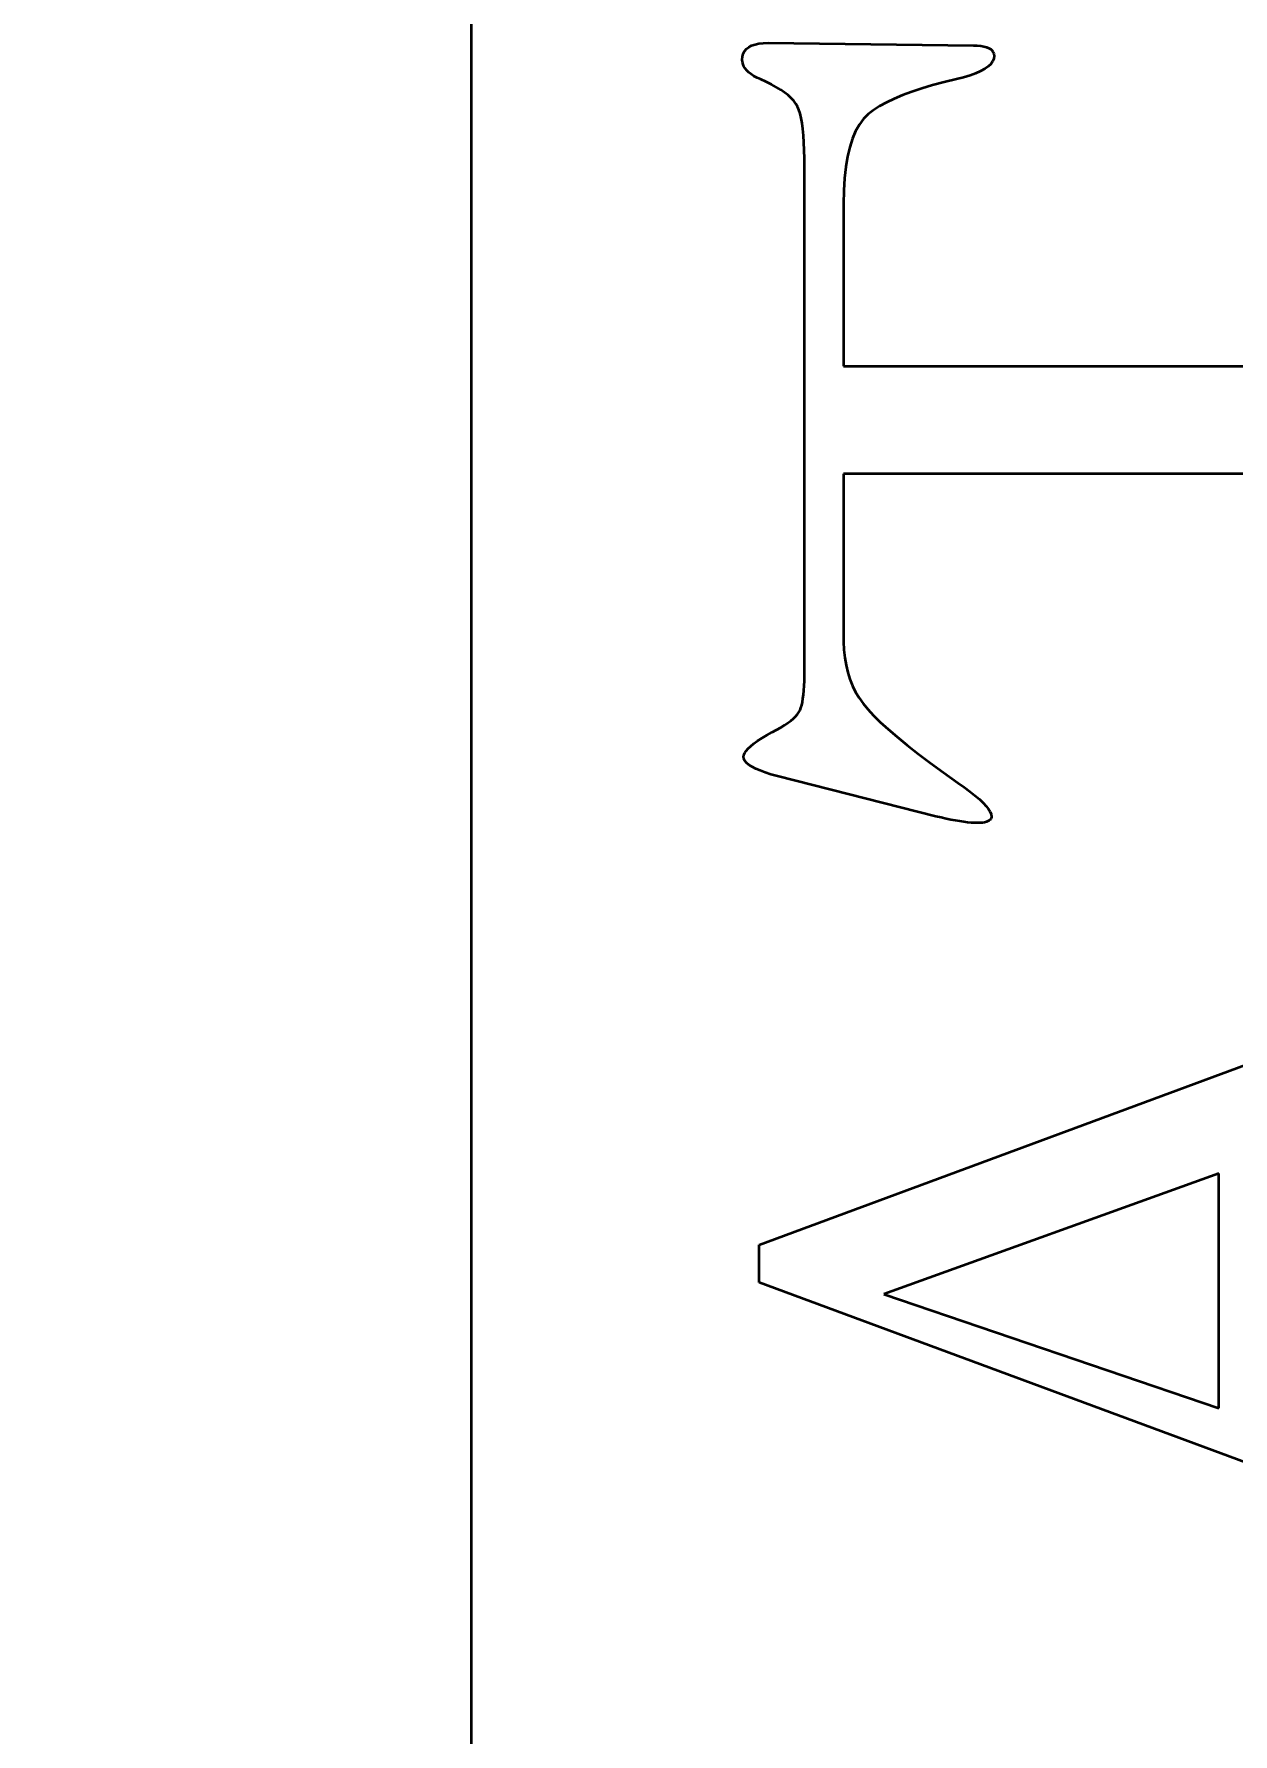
# Model space of a CAD drawing. Header units: millimetres. Extents: x -148 to 148, y -105 to 105.
# Drawn here: x -90.373 to -87.896, y -21.66 to -18.147 of the extents above; entities that cross this region are included whole.
import ezdxf

# ---------------------------------------------------------------- set-up
doc = ezdxf.new("R2010")
doc.units = ezdxf.units.MM
doc.layers.add('尺寸线层', color=3, linetype='Continuous', lineweight=18)
doc.layers.add('粗实线层', color=7, linetype='Continuous', lineweight=35)
doc.styles.get("Standard").update_dxf_attribs({"font": 'txt.shx'})
doc.dimstyles.get("Standard").update_dxf_attribs({"dimtxt": 0.18, "dimasz": 0.18, "dimexe": 0.18, "dimexo": 0.0625, "dimgap": 0.09, "dimtad": 0, "dimtih": 1, "dimtoh": 1, "dimdec": 4, "dimzin": 0, "dimdsep": 46, "dimtxsty": 'Standard', "dimcen": 0.09, "dimdle": 0.36, "dimadec": 0, "dimazin": 0, "dimtfac": 1, "dimtdec": 4, "dimtofl": 0, "dimtmove": 0, "dimatfit": 3, "dimfxl": 0, "dimtolj": 1, "dimarcsym": 0})

# ---------------------------------------------------------------- blocks, each defined once
blk = doc.blocks.new('*X10')
at = {"layer": '尺寸线层', "linetype": 'Continuous'}
for points in [[(-98.4692, -34.5999), (-95.9692, -35.0166), (-95.9692, -34.1833)], [(-69.4692, -34.5999), (-71.9692, -35.0166), (-71.9692, -34.1833)]]:
    blk.add_hatch(color=0, dxfattribs=at).paths.add_polyline_path(points, flags=0)
at = {"layer": '尺寸线层', "color": 0, "linetype": 'Continuous'}
for p, q in [((-98.4692, -20.1866), (-98.4692, -35.8499)), ((-69.4692, -20.1866), (-69.4692, -35.8499)), ((-69.4692, -34.5999), (-98.4692, -34.5999))]:
    blk.add_line(p, q, dxfattribs=at)
at = {"layer": '尺寸线层', "color": 0, "insert": (-83.9692, -32.7249), "char_height": 2.5, "width": 6.071429, "attachment_point": 5}
blk.add_mtext('29', dxfattribs=at)

msp = doc.modelspace()

# ---------------------------------------------------------------- linework, layer by layer
at = {"layer": '粗实线层', "color": 7, "lineweight": 35, "ltscale": 0.29}
msp.add_line((-89.4692, -25.1116), (-89.4692, -13.5116), dxfattribs=at)
at = {"layer": '粗实线层', "color": 7, "lineweight": 35, "ltscale": 0.000166285}
msp.add_line((-88.9097, -18.2004), (-88.9092, -18.1938), dxfattribs=at)
at = {"layer": '粗实线层', "color": 7, "lineweight": 35, "ltscale": 0.000153334}
msp.add_line((-88.9092, -18.1938), (-88.9076, -18.1879), dxfattribs=at)
at = {"layer": '粗实线层', "color": 7, "lineweight": 35, "ltscale": 0.000147064}
msp.add_line((-88.9076, -18.1879), (-88.9049, -18.1827), dxfattribs=at)
at = {"layer": '粗实线层', "color": 7, "lineweight": 35, "ltscale": 0.000147113}
msp.add_line((-88.9049, -18.1827), (-88.9011, -18.1781), dxfattribs=at)
at = {"layer": '粗实线层', "color": 7, "lineweight": 35, "ltscale": 0.000154063}
msp.add_line((-88.9011, -18.1781), (-88.8963, -18.1743), dxfattribs=at)
at = {"layer": '粗实线层', "color": 7, "lineweight": 35, "ltscale": 0.000167062}
msp.add_line((-88.8963, -18.1743), (-88.8904, -18.1712), dxfattribs=at)
at = {"layer": '粗实线层', "color": 7, "lineweight": 35, "ltscale": 0.000184707}
msp.add_line((-88.8904, -18.1712), (-88.8834, -18.1687), dxfattribs=at)
at = {"layer": '粗实线层', "color": 7, "lineweight": 35, "ltscale": 0.000205725}
msp.add_line((-88.8834, -18.1687), (-88.8754, -18.167), dxfattribs=at)
at = {"layer": '粗实线层', "color": 7, "lineweight": 35, "ltscale": 0.000229611}
msp.add_line((-88.8754, -18.167), (-88.8663, -18.1659), dxfattribs=at)
at = {"layer": '粗实线层', "color": 7, "lineweight": 35, "ltscale": 0.000254592}
msp.add_line((-88.8663, -18.1659), (-88.8561, -18.1656), dxfattribs=at)
at = {"layer": '粗实线层', "color": 7, "lineweight": 35, "ltscale": 0.010594}
msp.add_line((-88.8561, -18.1656), (-88.4324, -18.1709), dxfattribs=at)
at = {"layer": '粗实线层', "color": 7, "lineweight": 35, "ltscale": 0.00020378}
msp.add_line((-88.4324, -18.1709), (-88.4242, -18.1712), dxfattribs=at)
at = {"layer": '粗实线层', "color": 7, "lineweight": 35, "ltscale": 0.000183425}
msp.add_line((-88.4242, -18.1712), (-88.4169, -18.1718), dxfattribs=at)
at = {"layer": '粗实线层', "color": 7, "lineweight": 35, "ltscale": 0.000162804}
msp.add_line((-88.4169, -18.1718), (-88.4105, -18.1729), dxfattribs=at)
at = {"layer": '粗实线层', "color": 7, "lineweight": 35, "ltscale": 0.000144586}
msp.add_line((-88.4105, -18.1729), (-88.4049, -18.1744), dxfattribs=at)
at = {"layer": '粗实线层', "color": 7, "lineweight": 35, "ltscale": 0.000127369}
msp.add_line((-88.4049, -18.1744), (-88.4002, -18.1763), dxfattribs=at)
at = {"layer": '粗实线层', "color": 7, "lineweight": 35, "ltscale": 0.000113184}
msp.add_line((-88.4002, -18.1763), (-88.3963, -18.1787), dxfattribs=at)
at = {"layer": '粗实线层', "color": 7, "lineweight": 35, "ltscale": 0.000102441}
msp.add_line((-88.3963, -18.1787), (-88.3933, -18.1815), dxfattribs=at)
at = {"layer": '粗实线层', "color": 7, "lineweight": 35, "ltscale": 9.68077e-05}
msp.add_line((-88.3933, -18.1815), (-88.3912, -18.1847), dxfattribs=at)
at = {"layer": '粗实线层', "color": 7, "lineweight": 35, "ltscale": 9.66384e-05}
msp.add_line((-88.3912, -18.1847), (-88.3899, -18.1883), dxfattribs=at)
at = {"layer": '粗实线层', "color": 7, "lineweight": 35, "ltscale": 0.000146069}
msp.add_line((-88.3895, -18.1924), (-88.3902, -18.1982), dxfattribs=at)
at = {"layer": '粗实线层', "color": 7, "lineweight": 35, "ltscale": 0.000102411}
msp.add_line((-88.3899, -18.1883), (-88.3895, -18.1924), dxfattribs=at)
at = {"layer": '粗实线层', "color": 7, "lineweight": 35, "ltscale": 0.00011899}
msp.add_line((-88.9093, -18.2052), (-88.9097, -18.2004), dxfattribs=at)
at = {"layer": '粗实线层', "color": 7, "lineweight": 35, "ltscale": 0.000118056}
msp.add_line((-88.9082, -18.2098), (-88.9093, -18.2052), dxfattribs=at)
at = {"layer": '粗实线层', "color": 7, "lineweight": 35, "ltscale": 0.000120165}
msp.add_line((-88.9063, -18.2142), (-88.9082, -18.2098), dxfattribs=at)
at = {"layer": '粗实线层', "color": 7, "lineweight": 35, "ltscale": 0.000125192}
msp.add_line((-88.9037, -18.2185), (-88.9063, -18.2142), dxfattribs=at)
at = {"layer": '粗实线层', "color": 7, "lineweight": 35, "ltscale": 0.000133048}
msp.add_line((-88.9003, -18.2226), (-88.9037, -18.2185), dxfattribs=at)
at = {"layer": '粗实线层', "color": 7, "lineweight": 35, "ltscale": 0.000142459}
msp.add_line((-88.8962, -18.2265), (-88.9003, -18.2226), dxfattribs=at)
at = {"layer": '粗实线层', "color": 7, "lineweight": 35, "ltscale": 0.000154438}
msp.add_line((-88.8913, -18.2303), (-88.8962, -18.2265), dxfattribs=at)
at = {"layer": '粗实线层', "color": 7, "lineweight": 35, "ltscale": 0.000167398}
msp.add_line((-88.8857, -18.2339), (-88.8913, -18.2303), dxfattribs=at)
at = {"layer": '粗实线层', "color": 7, "lineweight": 35, "ltscale": 0.000310955}
msp.add_line((-88.4276, -18.2284), (-88.4392, -18.2327), dxfattribs=at)
at = {"layer": '粗实线层', "color": 7, "lineweight": 35, "ltscale": 0.000276472}
msp.add_line((-88.4175, -18.2239), (-88.4276, -18.2284), dxfattribs=at)
at = {"layer": '粗实线层', "color": 7, "lineweight": 35, "ltscale": 0.000244412}
msp.add_line((-88.4089, -18.2192), (-88.4175, -18.2239), dxfattribs=at)
at = {"layer": '粗实线层', "color": 7, "lineweight": 35, "ltscale": 0.000214103}
msp.add_line((-88.4019, -18.2143), (-88.4089, -18.2192), dxfattribs=at)
at = {"layer": '粗实线层', "color": 7, "lineweight": 35, "ltscale": 0.000187539}
msp.add_line((-88.3964, -18.2091), (-88.4019, -18.2143), dxfattribs=at)
at = {"layer": '粗实线层', "color": 7, "lineweight": 35, "ltscale": 0.000165431}
msp.add_line((-88.3926, -18.2038), (-88.3964, -18.2091), dxfattribs=at)
at = {"layer": '粗实线层', "color": 7, "lineweight": 35, "ltscale": 0.00015115}
msp.add_line((-88.3902, -18.1982), (-88.3926, -18.2038), dxfattribs=at)
at = {"layer": '粗实线层', "color": 7, "lineweight": 35, "ltscale": 0.000181695}
msp.add_line((-88.8793, -18.2374), (-88.8857, -18.2339), dxfattribs=at)
at = {"layer": '粗实线层', "color": 7, "lineweight": 35, "ltscale": 0.000196279}
msp.add_line((-88.8722, -18.2407), (-88.8793, -18.2374), dxfattribs=at)
at = {"layer": '粗实线层', "color": 7, "lineweight": 35, "ltscale": 0.000325983}
msp.add_line((-88.8603, -18.2461), (-88.8722, -18.2407), dxfattribs=at)
at = {"layer": '粗实线层', "color": 7, "lineweight": 35, "ltscale": 0.000305116}
msp.add_line((-88.8494, -18.2515), (-88.8603, -18.2461), dxfattribs=at)
at = {"layer": '粗实线层', "color": 7, "lineweight": 35, "ltscale": 0.000285207}
msp.add_line((-88.8394, -18.257), (-88.8494, -18.2515), dxfattribs=at)
at = {"layer": '粗实线层', "color": 7, "lineweight": 35, "ltscale": 0.000265429}
msp.add_line((-88.8303, -18.2626), (-88.8394, -18.257), dxfattribs=at)
at = {"layer": '粗实线层', "color": 7, "lineweight": 35, "ltscale": 0.000246233}
msp.add_line((-88.8222, -18.2682), (-88.8303, -18.2626), dxfattribs=at)
at = {"layer": '粗实线层', "color": 7, "lineweight": 35, "ltscale": 0.000508113}
msp.add_line((-88.5595, -18.2664), (-88.5785, -18.2735), dxfattribs=at)
at = {"layer": '粗实线层', "color": 7, "lineweight": 35, "ltscale": 0.000543746}
msp.add_line((-88.5388, -18.2596), (-88.5595, -18.2664), dxfattribs=at)
at = {"layer": '粗实线层', "color": 7, "lineweight": 35, "ltscale": 0.000580287}
msp.add_line((-88.5166, -18.253), (-88.5388, -18.2596), dxfattribs=at)
at = {"layer": '粗实线层', "color": 7, "lineweight": 35, "ltscale": 0.00061707}
msp.add_line((-88.4927, -18.2467), (-88.5166, -18.253), dxfattribs=at)
at = {"layer": '粗实线层', "color": 7, "lineweight": 35, "ltscale": 0.000654676}
msp.add_line((-88.4672, -18.2407), (-88.4927, -18.2467), dxfattribs=at)
at = {"layer": '粗实线层', "color": 7, "lineweight": 35, "ltscale": 0.000381667}
msp.add_line((-88.4524, -18.2368), (-88.4672, -18.2407), dxfattribs=at)
at = {"layer": '粗实线层', "color": 7, "lineweight": 35, "ltscale": 0.000345698}
msp.add_line((-88.4392, -18.2327), (-88.4524, -18.2368), dxfattribs=at)
at = {"layer": '粗实线层', "color": 7, "lineweight": 35, "ltscale": 0.000228717}
msp.add_line((-88.815, -18.2738), (-88.8222, -18.2682), dxfattribs=at)
at = {"layer": '粗实线层', "color": 7, "lineweight": 35, "ltscale": 0.000211265}
msp.add_line((-88.8088, -18.2795), (-88.815, -18.2738), dxfattribs=at)
at = {"layer": '粗实线层', "color": 7, "lineweight": 35, "ltscale": 0.0001956}
msp.add_line((-88.8035, -18.2853), (-88.8088, -18.2795), dxfattribs=at)
at = {"layer": '粗实线层', "color": 7, "lineweight": 35, "ltscale": 0.000181885}
msp.add_line((-88.7992, -18.2911), (-88.8035, -18.2853), dxfattribs=at)
at = {"layer": '粗实线层', "color": 7, "lineweight": 35, "ltscale": 0.000169915}
msp.add_line((-88.7957, -18.297), (-88.7992, -18.2911), dxfattribs=at)
at = {"layer": '粗实线层', "color": 7, "lineweight": 35, "ltscale": 0.000178594}
msp.add_line((-88.7929, -18.3036), (-88.7957, -18.297), dxfattribs=at)
at = {"layer": '粗实线层', "color": 7, "lineweight": 35, "ltscale": 0.000375621}
msp.add_line((-88.626, -18.2964), (-88.6386, -18.3046), dxfattribs=at)
at = {"layer": '粗实线层', "color": 7, "lineweight": 35, "ltscale": 0.000406938}
msp.add_line((-88.6118, -18.2885), (-88.626, -18.2964), dxfattribs=at)
at = {"layer": '粗实线层', "color": 7, "lineweight": 35, "ltscale": 0.000438905}
msp.add_line((-88.596, -18.2809), (-88.6118, -18.2885), dxfattribs=at)
at = {"layer": '粗实线层', "color": 7, "lineweight": 35, "ltscale": 0.000473425}
msp.add_line((-88.5785, -18.2735), (-88.596, -18.2809), dxfattribs=at)
at = {"layer": '粗实线层', "color": 7, "lineweight": 35, "ltscale": 0.00020745}
msp.add_line((-88.7904, -18.3115), (-88.7929, -18.3036), dxfattribs=at)
at = {"layer": '粗实线层', "color": 7, "lineweight": 35, "ltscale": 0.000237882}
msp.add_line((-88.7882, -18.3207), (-88.7904, -18.3115), dxfattribs=at)
at = {"layer": '粗实线层', "color": 7, "lineweight": 35, "ltscale": 0.000269068}
msp.add_line((-88.7863, -18.3313), (-88.7882, -18.3207), dxfattribs=at)
at = {"layer": '粗实线层', "color": 7, "lineweight": 35, "ltscale": 0.000301037}
msp.add_line((-88.7847, -18.3432), (-88.7863, -18.3313), dxfattribs=at)
at = {"layer": '粗实线层', "color": 7, "lineweight": 35, "ltscale": 0.000388773}
msp.add_line((-88.6679, -18.3342), (-88.6756, -18.3477), dxfattribs=at)
at = {"layer": '粗实线层', "color": 7, "lineweight": 35, "ltscale": 0.000361176}
msp.add_line((-88.6593, -18.3226), (-88.6679, -18.3342), dxfattribs=at)
at = {"layer": '粗实线层', "color": 7, "lineweight": 35, "ltscale": 0.000340281}
msp.add_line((-88.6496, -18.3131), (-88.6593, -18.3226), dxfattribs=at)
at = {"layer": '粗实线层', "color": 7, "lineweight": 35, "ltscale": 0.00034674}
msp.add_line((-88.6386, -18.3046), (-88.6496, -18.3131), dxfattribs=at)
at = {"layer": '粗实线层', "color": 7, "lineweight": 35, "ltscale": 0.000333534}
msp.add_line((-88.7834, -18.3565), (-88.7847, -18.3432), dxfattribs=at)
at = {"layer": '粗实线层', "color": 7, "lineweight": 35, "ltscale": 0.000366367}
msp.add_line((-88.7823, -18.3711), (-88.7834, -18.3565), dxfattribs=at)
at = {"layer": '粗实线层', "color": 7, "lineweight": 35, "ltscale": 0.000399247}
msp.add_line((-88.7816, -18.3871), (-88.7823, -18.3711), dxfattribs=at)
at = {"layer": '粗实线层', "color": 7, "lineweight": 35, "ltscale": 0.000459579}
msp.add_line((-88.6822, -18.3633), (-88.6878, -18.3808), dxfattribs=at)
at = {"layer": '粗实线层', "color": 7, "lineweight": 35, "ltscale": 0.000421979}
msp.add_line((-88.6756, -18.3477), (-88.6822, -18.3633), dxfattribs=at)
at = {"layer": '粗实线层', "color": 7, "lineweight": 35, "ltscale": 0.000432537}
msp.add_line((-88.7811, -18.4044), (-88.7816, -18.3871), dxfattribs=at)
at = {"layer": '粗实线层', "color": 7, "lineweight": 35, "ltscale": 0.000465978}
msp.add_line((-88.781, -18.423), (-88.7811, -18.4044), dxfattribs=at)
at = {"layer": '粗实线层', "color": 7, "lineweight": 35, "ltscale": 0.000544226}
msp.add_line((-88.6924, -18.4003), (-88.6959, -18.4218), dxfattribs=at)
at = {"layer": '粗实线层', "color": 7, "lineweight": 35, "ltscale": 0.000500858}
msp.add_line((-88.6878, -18.3808), (-88.6924, -18.4003), dxfattribs=at)
at = {"layer": '粗实线层', "color": 7, "lineweight": 35, "ltscale": 0.025946}
msp.add_line((-88.781, -19.4609), (-88.781, -18.423), dxfattribs=at)
at = {"layer": '粗实线层', "color": 7, "lineweight": 35, "ltscale": 0.000590149}
msp.add_line((-88.6959, -18.4218), (-88.6985, -18.4452), dxfattribs=at)
at = {"layer": '粗实线层', "color": 7, "lineweight": 35, "ltscale": 0.000685814}
msp.add_line((-88.7, -18.4707), (-88.7005, -18.4981), dxfattribs=at)
at = {"layer": '粗实线层', "color": 7, "lineweight": 35, "ltscale": 0.000637434}
msp.add_line((-88.6985, -18.4452), (-88.7, -18.4707), dxfattribs=at)
at = {"layer": '粗实线层', "color": 7, "lineweight": 35, "ltscale": 0.008381}
msp.add_line((-88.7005, -18.4981), (-88.7005, -18.8333), dxfattribs=at)
at = {"layer": '粗实线层', "color": 7, "lineweight": 35, "ltscale": 0.034528}
msp.add_line((-88.7005, -18.8333), (-87.3194, -18.8333), dxfattribs=at)
at = {"layer": '粗实线层', "color": 7, "lineweight": 35, "ltscale": 0.03446}
msp.add_line((-87.3221, -19.0559), (-88.7005, -19.0559), dxfattribs=at)
at = {"layer": '粗实线层', "color": 7, "lineweight": 35, "ltscale": 0.008246}
msp.add_line((-88.7005, -19.0559), (-88.7005, -19.3858), dxfattribs=at)
at = {"layer": '粗实线层', "color": 7, "lineweight": 35, "ltscale": 0.000434498}
msp.add_line((-88.7005, -19.3858), (-88.7006, -19.4032), dxfattribs=at)
at = {"layer": '粗实线层', "color": 7, "lineweight": 35, "ltscale": 0.000418788}
msp.add_line((-88.7006, -19.4032), (-88.6998, -19.4199), dxfattribs=at)
at = {"layer": '粗实线层', "color": 7, "lineweight": 35, "ltscale": 0.000404645}
msp.add_line((-88.6998, -19.4199), (-88.698, -19.436), dxfattribs=at)
at = {"layer": '粗实线层', "color": 7, "lineweight": 35, "ltscale": 0.0003919}
msp.add_line((-88.698, -19.436), (-88.6954, -19.4514), dxfattribs=at)
at = {"layer": '粗实线层', "color": 7, "lineweight": 35, "ltscale": 0.000380551}
msp.add_line((-88.6954, -19.4514), (-88.6918, -19.4662), dxfattribs=at)
at = {"layer": '粗实线层', "color": 7, "lineweight": 35, "ltscale": 0.000238602}
msp.add_line((-88.7825, -19.5038), (-88.7818, -19.4942), dxfattribs=at)
at = {"layer": '粗实线层', "color": 7, "lineweight": 35, "ltscale": 0.000258335}
msp.add_line((-88.7818, -19.4942), (-88.7814, -19.4839), dxfattribs=at)
at = {"layer": '粗实线层', "color": 7, "lineweight": 35, "ltscale": 0.000278367}
msp.add_line((-88.7814, -19.4839), (-88.7811, -19.4728), dxfattribs=at)
at = {"layer": '粗实线层', "color": 7, "lineweight": 35, "ltscale": 0.000298318}
msp.add_line((-88.7811, -19.4728), (-88.781, -19.4609), dxfattribs=at)
at = {"layer": '粗实线层', "color": 7, "lineweight": 35, "ltscale": 0.000371345}
msp.add_line((-88.6918, -19.4662), (-88.6873, -19.4804), dxfattribs=at)
at = {"layer": '粗实线层', "color": 7, "lineweight": 35, "ltscale": 0.000363643}
msp.add_line((-88.6873, -19.4804), (-88.682, -19.4939), dxfattribs=at)
at = {"layer": '粗实线层', "color": 7, "lineweight": 35, "ltscale": 0.000358269}
msp.add_line((-88.682, -19.4939), (-88.6757, -19.5068), dxfattribs=at)
at = {"layer": '粗实线层', "color": 7, "lineweight": 35, "ltscale": 0.000161409}
msp.add_line((-88.787, -19.5338), (-88.7856, -19.5275), dxfattribs=at)
at = {"layer": '粗实线层', "color": 7, "lineweight": 35, "ltscale": 0.000180365}
msp.add_line((-88.7856, -19.5275), (-88.7844, -19.5204), dxfattribs=at)
at = {"layer": '粗实线层', "color": 7, "lineweight": 35, "ltscale": 0.000199486}
msp.add_line((-88.7844, -19.5204), (-88.7833, -19.5125), dxfattribs=at)
at = {"layer": '粗实线层', "color": 7, "lineweight": 35, "ltscale": 0.000218827}
msp.add_line((-88.7833, -19.5125), (-88.7825, -19.5038), dxfattribs=at)
at = {"layer": '粗实线层', "color": 7, "lineweight": 35, "ltscale": 0.000355019}
msp.add_line((-88.6757, -19.5068), (-88.6684, -19.519), dxfattribs=at)
at = {"layer": '粗实线层', "color": 7, "lineweight": 35, "ltscale": 0.000353733}
msp.add_line((-88.6684, -19.519), (-88.6603, -19.5306), dxfattribs=at)
at = {"layer": '粗实线层', "color": 7, "lineweight": 35, "ltscale": 0.000381172}
msp.add_line((-88.6603, -19.5306), (-88.6506, -19.5424), dxfattribs=at)
at = {"layer": '粗实线层', "color": 7, "lineweight": 35, "ltscale": 0.000191766}
msp.add_line((-88.8156, -19.5707), (-88.8095, -19.5661), dxfattribs=at)
at = {"layer": '粗实线层', "color": 7, "lineweight": 35, "ltscale": 0.00017598}
msp.add_line((-88.8095, -19.5661), (-88.8041, -19.5616), dxfattribs=at)
at = {"layer": '粗实线层', "color": 7, "lineweight": 35, "ltscale": 0.000160373}
msp.add_line((-88.8041, -19.5616), (-88.7995, -19.5571), dxfattribs=at)
at = {"layer": '粗实线层', "color": 7, "lineweight": 35, "ltscale": 0.000146308}
msp.add_line((-88.7995, -19.5571), (-88.7957, -19.5527), dxfattribs=at)
at = {"layer": '粗实线层', "color": 7, "lineweight": 35, "ltscale": 0.000133069}
msp.add_line((-88.7957, -19.5527), (-88.7926, -19.5483), dxfattribs=at)
at = {"layer": '粗实线层', "color": 7, "lineweight": 35, "ltscale": 0.000122005}
msp.add_line((-88.7926, -19.5483), (-88.7904, -19.544), dxfattribs=at)
at = {"layer": '粗实线层', "color": 7, "lineweight": 35, "ltscale": 0.000125371}
msp.add_line((-88.7904, -19.544), (-88.7886, -19.5393), dxfattribs=at)
at = {"layer": '粗实线层', "color": 7, "lineweight": 35, "ltscale": 0.000143051}
msp.add_line((-88.7886, -19.5393), (-88.787, -19.5338), dxfattribs=at)
at = {"layer": '粗实线层', "color": 7, "lineweight": 35, "ltscale": 0.000436599}
msp.add_line((-88.6506, -19.5424), (-88.6387, -19.5552), dxfattribs=at)
at = {"layer": '粗实线层', "color": 7, "lineweight": 35, "ltscale": 0.000492836}
msp.add_line((-88.6387, -19.5552), (-88.6247, -19.569), dxfattribs=at)
at = {"layer": '粗实线层', "color": 7, "lineweight": 35, "ltscale": 0.000292533}
msp.add_line((-88.8693, -19.6019), (-88.8592, -19.5959), dxfattribs=at)
at = {"layer": '粗实线层', "color": 7, "lineweight": 35, "ltscale": 0.000321612}
msp.add_line((-88.8592, -19.5959), (-88.848, -19.5896), dxfattribs=at)
at = {"layer": '粗实线层', "color": 7, "lineweight": 35, "ltscale": 0.000260787}
msp.add_line((-88.848, -19.5896), (-88.8388, -19.5848), dxfattribs=at)
at = {"layer": '粗实线层', "color": 7, "lineweight": 35, "ltscale": 0.000243023}
msp.add_line((-88.8388, -19.5848), (-88.8303, -19.58), dxfattribs=at)
at = {"layer": '粗实线层', "color": 7, "lineweight": 35, "ltscale": 0.000225871}
msp.add_line((-88.8303, -19.58), (-88.8226, -19.5753), dxfattribs=at)
at = {"layer": '粗实线层', "color": 7, "lineweight": 35, "ltscale": 0.000208534}
msp.add_line((-88.8226, -19.5753), (-88.8156, -19.5707), dxfattribs=at)
at = {"layer": '粗实线层', "color": 7, "lineweight": 35, "ltscale": 0.000550596}
msp.add_line((-88.6247, -19.569), (-88.6084, -19.5838), dxfattribs=at)
at = {"layer": '粗实线层', "color": 7, "lineweight": 35, "ltscale": 0.000608561}
msp.add_line((-88.6084, -19.5838), (-88.5899, -19.5996), dxfattribs=at)
at = {"layer": '粗实线层', "color": 7, "lineweight": 35, "ltscale": 0.000667098}
msp.add_line((-88.5899, -19.5996), (-88.5692, -19.6165), dxfattribs=at)
at = {"layer": '粗实线层', "color": 7, "lineweight": 35, "ltscale": 0.000112977}
msp.add_line((-88.9064, -19.6367), (-88.9047, -19.6325), dxfattribs=at)
at = {"layer": '粗实线层', "color": 7, "lineweight": 35, "ltscale": 0.000132886}
msp.add_line((-88.9047, -19.6325), (-88.9017, -19.6281), dxfattribs=at)
at = {"layer": '粗实线层', "color": 7, "lineweight": 35, "ltscale": 0.000156355}
msp.add_line((-88.9017, -19.6281), (-88.8976, -19.6234), dxfattribs=at)
at = {"layer": '粗实线层', "color": 7, "lineweight": 35, "ltscale": 0.000181771}
msp.add_line((-88.8976, -19.6234), (-88.8923, -19.6184), dxfattribs=at)
at = {"layer": '粗实线层', "color": 7, "lineweight": 35, "ltscale": 0.000208218}
msp.add_line((-88.8923, -19.6184), (-88.8858, -19.6132), dxfattribs=at)
at = {"layer": '粗实线层', "color": 7, "lineweight": 35, "ltscale": 0.00023596}
msp.add_line((-88.8858, -19.6132), (-88.8781, -19.6077), dxfattribs=at)
at = {"layer": '粗实线层', "color": 7, "lineweight": 35, "ltscale": 0.000264093}
msp.add_line((-88.8781, -19.6077), (-88.8693, -19.6019), dxfattribs=at)
at = {"layer": '粗实线层', "color": 7, "lineweight": 35, "ltscale": 0.000725854}
msp.add_line((-88.5692, -19.6165), (-88.5464, -19.6344), dxfattribs=at)
at = {"layer": '粗实线层', "color": 7, "lineweight": 35, "ltscale": 0.000784991}
msp.add_line((-88.5464, -19.6344), (-88.5213, -19.6533), dxfattribs=at)
at = {"layer": '粗实线层', "color": 7, "lineweight": 35, "ltscale": 9.84059e-05}
msp.add_line((-88.907, -19.6405), (-88.9064, -19.6367), dxfattribs=at)
at = {"layer": '粗实线层', "color": 7, "lineweight": 35, "ltscale": 0.000107867}
msp.add_line((-88.9063, -19.6448), (-88.907, -19.6405), dxfattribs=at)
at = {"layer": '粗实线层', "color": 7, "lineweight": 35, "ltscale": 0.000117543}
msp.add_line((-88.9042, -19.649), (-88.9063, -19.6448), dxfattribs=at)
at = {"layer": '粗实线层', "color": 7, "lineweight": 35, "ltscale": 0.000135782}
msp.add_line((-88.9008, -19.6532), (-88.9042, -19.649), dxfattribs=at)
at = {"layer": '粗实线层', "color": 7, "lineweight": 35, "ltscale": 0.000159179}
msp.add_line((-88.8959, -19.6573), (-88.9008, -19.6532), dxfattribs=at)
at = {"layer": '粗实线层', "color": 7, "lineweight": 35, "ltscale": 0.000186869}
msp.add_line((-88.8896, -19.6613), (-88.8959, -19.6573), dxfattribs=at)
at = {"layer": '粗实线层', "color": 7, "lineweight": 35, "ltscale": 0.00021601}
msp.add_line((-88.8819, -19.6653), (-88.8896, -19.6613), dxfattribs=at)
at = {"layer": '粗实线层', "color": 7, "lineweight": 35, "ltscale": 0.00024712}
msp.add_line((-88.8729, -19.6693), (-88.8819, -19.6653), dxfattribs=at)
at = {"layer": '粗实线层', "color": 7, "lineweight": 35, "ltscale": 0.000279183}
msp.add_line((-88.8624, -19.6731), (-88.8729, -19.6693), dxfattribs=at)
at = {"layer": '粗实线层', "color": 7, "lineweight": 35, "ltscale": 0.000844642}
msp.add_line((-88.5213, -19.6533), (-88.494, -19.6732), dxfattribs=at)
at = {"layer": '粗实线层', "color": 7, "lineweight": 35, "ltscale": 0.000311484}
msp.add_line((-88.8506, -19.677), (-88.8624, -19.6731), dxfattribs=at)
at = {"layer": '粗实线层', "color": 7, "lineweight": 35, "ltscale": 0.000344366}
msp.add_line((-88.8373, -19.6808), (-88.8506, -19.677), dxfattribs=at)
at = {"layer": '粗实线层', "color": 7, "lineweight": 35, "ltscale": 0.008439}
msp.add_line((-88.5101, -19.7639), (-88.8373, -19.6808), dxfattribs=at)
at = {"layer": '粗实线层', "color": 7, "lineweight": 35, "ltscale": 0.000903841}
msp.add_line((-88.494, -19.6732), (-88.4645, -19.6942), dxfattribs=at)
at = {"layer": '粗实线层', "color": 7, "lineweight": 35, "ltscale": 0.000405804}
msp.add_line((-88.4645, -19.6942), (-88.4513, -19.7036), dxfattribs=at)
at = {"layer": '粗实线层', "color": 7, "lineweight": 35, "ltscale": 0.000369874}
msp.add_line((-88.4513, -19.7036), (-88.4394, -19.7124), dxfattribs=at)
at = {"layer": '粗实线层', "color": 7, "lineweight": 35, "ltscale": 0.000334221}
msp.add_line((-88.4394, -19.7124), (-88.429, -19.7207), dxfattribs=at)
at = {"layer": '粗实线层', "color": 7, "lineweight": 35, "ltscale": 0.000298529}
msp.add_line((-88.429, -19.7207), (-88.4199, -19.7285), dxfattribs=at)
at = {"layer": '粗实线层', "color": 7, "lineweight": 35, "ltscale": 0.000263374}
msp.add_line((-88.4199, -19.7285), (-88.4123, -19.7357), dxfattribs=at)
at = {"layer": '粗实线层', "color": 7, "lineweight": 35, "ltscale": 0.000229542}
msp.add_line((-88.4123, -19.7357), (-88.406, -19.7424), dxfattribs=at)
at = {"layer": '粗实线层', "color": 7, "lineweight": 35, "ltscale": 0.000281906}
msp.add_line((-88.4991, -19.7664), (-88.5101, -19.7639), dxfattribs=at)
at = {"layer": '粗实线层', "color": 7, "lineweight": 35, "ltscale": 0.000267458}
msp.add_line((-88.4887, -19.7687), (-88.4991, -19.7664), dxfattribs=at)
at = {"layer": '粗实线层', "color": 7, "lineweight": 35, "ltscale": 0.00025339}
msp.add_line((-88.4788, -19.7707), (-88.4887, -19.7687), dxfattribs=at)
at = {"layer": '粗实线层', "color": 7, "lineweight": 35, "ltscale": 0.0002386}
msp.add_line((-88.4694, -19.7725), (-88.4788, -19.7707), dxfattribs=at)
at = {"layer": '粗实线层', "color": 7, "lineweight": 35, "ltscale": 0.000224294}
msp.add_line((-88.4605, -19.7739), (-88.4694, -19.7725), dxfattribs=at)
at = {"layer": '粗实线层', "color": 7, "lineweight": 35, "ltscale": 0.000210101}
msp.add_line((-88.4522, -19.7752), (-88.4605, -19.7739), dxfattribs=at)
at = {"layer": '粗实线层', "color": 7, "lineweight": 35, "ltscale": 0.00019558}
msp.add_line((-88.4444, -19.7761), (-88.4522, -19.7752), dxfattribs=at)
at = {"layer": '粗实线层', "color": 7, "lineweight": 35, "ltscale": 0.000181974}
msp.add_line((-88.4372, -19.7768), (-88.4444, -19.7761), dxfattribs=at)
at = {"layer": '粗实线层', "color": 7, "lineweight": 35, "ltscale": 0.00016777}
msp.add_line((-88.4305, -19.7772), (-88.4372, -19.7768), dxfattribs=at)
at = {"layer": '粗实线层', "color": 7, "lineweight": 35, "ltscale": 0.00012591}
msp.add_line((-88.4137, -19.7768), (-88.4187, -19.7772), dxfattribs=at)
at = {"layer": '粗实线层', "color": 7, "lineweight": 35, "ltscale": 0.000111515}
msp.add_line((-88.4093, -19.7761), (-88.4137, -19.7768), dxfattribs=at)
at = {"layer": '粗实线层', "color": 7, "lineweight": 35, "ltscale": 9.89517e-05}
msp.add_line((-88.4054, -19.7752), (-88.4093, -19.7761), dxfattribs=at)
at = {"layer": '粗实线层', "color": 7, "lineweight": 35, "ltscale": 0.000196988}
msp.add_line((-88.406, -19.7424), (-88.4011, -19.7486), dxfattribs=at)
at = {"layer": '粗实线层', "color": 7, "lineweight": 35, "ltscale": 8.63709e-05}
msp.add_line((-88.4022, -19.7739), (-88.4054, -19.7752), dxfattribs=at)
at = {"layer": '粗实线层', "color": 7, "lineweight": 35, "ltscale": 7.59003e-05}
msp.add_line((-88.3995, -19.7725), (-88.4022, -19.7739), dxfattribs=at)
at = {"layer": '粗实线层', "color": 7, "lineweight": 35, "ltscale": 0.000165465}
msp.add_line((-88.4011, -19.7486), (-88.3976, -19.7542), dxfattribs=at)
at = {"layer": '粗实线层', "color": 7, "lineweight": 35, "ltscale": 6.76956e-05}
msp.add_line((-88.3975, -19.7707), (-88.3995, -19.7725), dxfattribs=at)
at = {"layer": '粗实线层', "color": 7, "lineweight": 35, "ltscale": 0.000137713}
msp.add_line((-88.3976, -19.7542), (-88.3955, -19.7593), dxfattribs=at)
at = {"layer": '粗实线层', "color": 7, "lineweight": 35, "ltscale": 6.22626e-05}
msp.add_line((-88.396, -19.7687), (-88.3975, -19.7707), dxfattribs=at)
at = {"layer": '粗实线层', "color": 7, "lineweight": 35, "ltscale": 6.11712e-05}
msp.add_line((-88.3951, -19.7664), (-88.396, -19.7687), dxfattribs=at)
at = {"layer": '粗实线层', "color": 7, "lineweight": 35, "ltscale": 0.000115401}
msp.add_line((-88.3955, -19.7593), (-88.3948, -19.7639), dxfattribs=at)
at = {"layer": '粗实线层', "color": 7, "lineweight": 35, "ltscale": 6.39713e-05}
msp.add_line((-88.3948, -19.7639), (-88.3951, -19.7664), dxfattribs=at)
at = {"layer": '粗实线层', "color": 7, "lineweight": 35, "ltscale": 0.000154529}
msp.add_line((-88.4243, -19.7773), (-88.4305, -19.7772), dxfattribs=at)
at = {"layer": '粗实线层', "color": 7, "lineweight": 35, "ltscale": 0.000140037}
msp.add_line((-88.4187, -19.7772), (-88.4243, -19.7773), dxfattribs=at)
at = {"layer": '粗实线层', "color": 7, "lineweight": 35, "ltscale": 0.04268}
msp.add_line((-88.8749, -20.6489), (-87.2738, -20.0562), dxfattribs=at)
at = {"layer": '粗实线层', "color": 7, "lineweight": 35, "ltscale": 0.018387}
msp.add_line((-87.9255, -20.5014), (-88.6174, -20.7508), dxfattribs=at)
at = {"layer": '粗实线层', "color": 7, "lineweight": 35, "ltscale": 0.012135}
msp.add_line((-87.9255, -20.9868), (-87.9255, -20.5014), dxfattribs=at)
at = {"layer": '粗实线层', "color": 7, "lineweight": 35, "ltscale": 0.001944}
msp.add_line((-88.8749, -20.7266), (-88.8749, -20.6489), dxfattribs=at)
at = {"layer": '粗实线层', "color": 7, "lineweight": 35, "ltscale": 0.04319}
msp.add_line((-87.2551, -21.3274), (-88.8749, -20.7266), dxfattribs=at)
at = {"layer": '粗实线层', "color": 7, "lineweight": 35, "ltscale": 0.018276}
msp.add_line((-88.6174, -20.7508), (-87.9255, -20.9868), dxfattribs=at)

# ---------------------------------------------------------------- dimensions: what is measured, and where the dimension line sits
at = {"layer": '尺寸线层'}
dim = msp.add_linear_dim(base=(-98.4692, -34.5999), p1=(-69.4692, -19.5616), p2=(-98.4692, -19.5616), dimstyle='Standard', override={"dimtxt": 2.5, "dimasz": 2.5, "dimexe": 1.25, "dimexo": 0.625, "dimgap": 0.625, "dimtad": 1, "dimtih": 0, "dimtoh": 0, "dimdec": 2, "dimzin": 8, "dimdsep": 44, "dimsah": 1, "dimdle": 5, "dimtdec": 2, "dimtofl": 1, "dimatfit": 0, "dimtfill": 1, "dimtzin": 8}, dxfattribs=at)
dim.commit()
dim.dimension.update_dxf_attribs({"geometry": '*X10', "text_midpoint": (-83.9692, -32.7249)})

doc.saveas('drawing.dxf')
